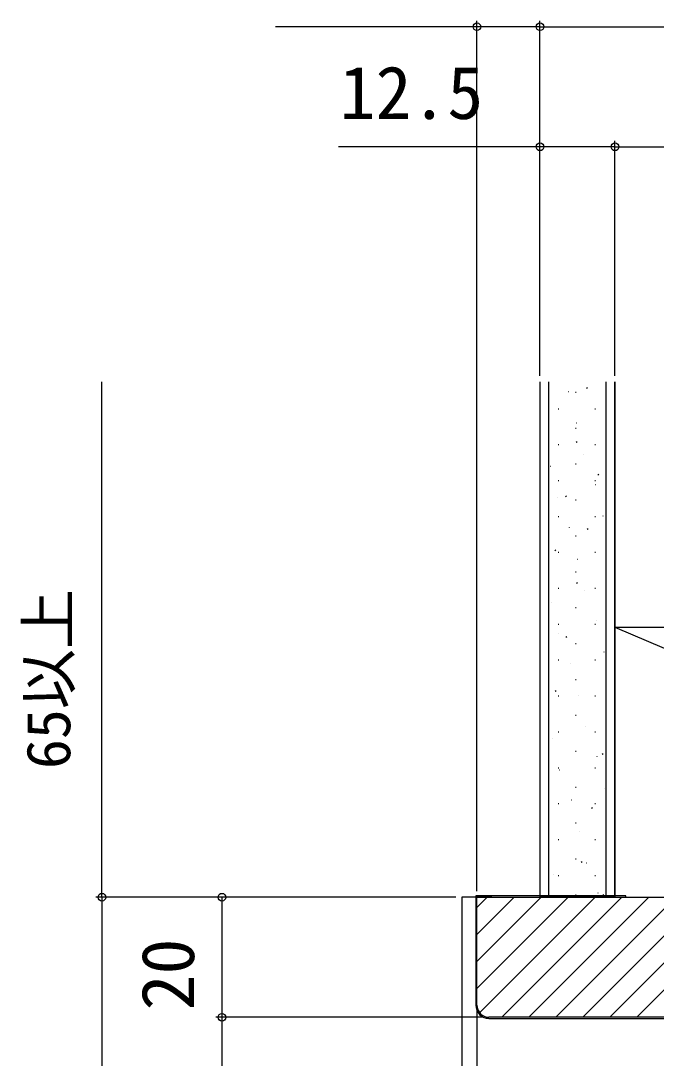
# Model space of a CAD drawing. Units: millimetres, scale not verified. Extents: x -525 to 525, y -783 to 779.
# Drawn here: x 31.5 to 137.4, y 270.5 to 443.3 of the extents above; entities that cross this region are included whole.
import ezdxf
from ezdxf.enums import TextEntityAlignment as Align

# ---------------------------------------------------------------- set-up
doc = ezdxf.new("R2010")
doc.units = ezdxf.units.MM
doc.header["$LTSCALE"] = 4
for name, color, linetype in [('0-4_YKK_12', 2, 'Continuous'), ('0-7_YKK_D', 6, 'Continuous'), ('0-9_YSS_K', 3, 'Continuous'), ('0-A_YSS_KE', 3, 'Continuous')]:
    doc.layers.add(name, color=color, linetype=linetype)
doc.styles.add('ＭＳ ゴシック', font='')
doc.styles.get('ＭＳ ゴシック').set_extended_font_data('MS Gothic')

msp = doc.modelspace()

# ---------------------------------------------------------------- linework, layer by layer
at = {"layer": '0-4_YKK_12'}
for p, q in [((105, 297.298), (105, 121.413)), ((110, 297.298), (105, 297.298)), ((130.5, 297.298), (118, 297.298))]:
    msp.add_line(p, q, dxfattribs=at)
at = {"layer": '0-7_YKK_D'}
for p, q in [((107.5, 298.298), (107.5, 443.293)), ((118, 384.167), (118, 443.293)), ((118, 384.167), (118, 443.293)), ((118, 442.293), (248, 442.293)), ((118, 384.167), (118, 423.293)), ((130.5, 384.167), (130.5, 423.293)), ((130.5, 384.167), (130.5, 423.293)), ((130.5, 422.293), (235.5, 422.293)), ((45, 297.298), (45, 383.167)), ((103, 297.298), (44, 297.298)), ((104, 297.298), (44, 297.298)), ((45, 297.298), (45, -102.714)), ((103, 297.298), (64, 297.298)), ((65, 297.298), (65, 277.298)), ((107.5, 278.298), (107.5, 216.098)), ((108.5, 277.298), (64, 277.298)), ((103, 277.285), (64, 277.285)), ((65, 277.285), (65, -102.714))]:
    msp.add_line(p, q, dxfattribs=at)
for points in [[(118, 442.293), (107.5, 442.293), (73.95, 442.293)], [(130.5, 422.293), (118, 422.293), (84.45, 422.293)]]:
    msp.add_lwpolyline(points, dxfattribs=at)
for centre in [(107.5, 442.293), (118, 442.293), (118, 442.293), (118, 422.293), (130.5, 422.293), (130.5, 422.293), (45, 297.298), (45, 297.298), (65, 297.298), (65, 277.298), (65, 277.285)]:
    msp.add_circle(centre, 0.637, dxfattribs=at)
at = {"layer": '0-9_YSS_K'}
for p, q in [((119.5, 297.298), (119.5, 383.167)), ((125.78, 382.08), (125.947, 382.191)), ((129, 383.167), (129, 297.298)), ((130.5, 383.167), (130.5, 297.298)), ((122.766, 381.519), (122.785, 381.526)), ((123.908, 381.418), (124.008, 381.418)), ((121.058, 378.668), (121.158, 378.668)), ((127.138, 378.668), (127.238, 378.668)), ((123.908, 375.438), (124.008, 375.438)), ((124.058, 376.295), (124.077, 376.302)), ((121.058, 372.688), (121.158, 372.688)), ((124.011, 373.074), (124.178, 373.184)), ((127.138, 372.688), (127.238, 372.688)), ((125.256, 371.037), (125.275, 371.044)), ((119.77, 369.094), (119.789, 369.101)), ((123.908, 369.458), (124.008, 369.458)), ((121.058, 366.708), (121.158, 366.708)), ((127.138, 366.708), (127.238, 366.708)), ((127.621, 367.628), (127.787, 367.738)), ((127.208, 366.046), (127.227, 366.053)), ((120.968, 363.837), (120.987, 363.843)), ((122.242, 364.068), (122.409, 364.178)), ((123.908, 363.478), (124.008, 363.478)), ((121.058, 360.728), (121.158, 360.728)), ((127.138, 360.728), (127.238, 360.728)), ((128.5, 360.822), (128.519, 360.829)), ((122.92, 358.846), (122.939, 358.853)), ((125.852, 358.621), (126.019, 358.731)), ((123.908, 357.498), (124.008, 357.498)), ((120.473, 355.061), (120.64, 355.171)), ((121.058, 354.748), (121.158, 354.748)), ((127.138, 354.748), (127.238, 354.748)), ((124.212, 353.621), (124.231, 353.628)), ((123.908, 351.518), (124.008, 351.518)), ((124.083, 349.615), (124.25, 349.725)), ((121.058, 348.768), (121.158, 348.768)), ((125.41, 348.364), (125.428, 348.37)), ((127.138, 348.768), (127.238, 348.768)), ((119.923, 346.421), (119.942, 346.428)), ((123.908, 345.538), (124.008, 345.538)), ((121.058, 342.788), (121.158, 342.788)), ((127.138, 342.788), (127.238, 342.788)), ((127.361, 343.373), (127.38, 343.38)), ((130.5, 342.298), (235.5, 342.298)), ((130.5, 342.298), (235.5, 297.298)), ((121.121, 341.163), (121.14, 341.17)), ((122.314, 340.608), (122.481, 340.719)), ((123.908, 339.558), (124.008, 339.558)), ((128.653, 338.149), (128.672, 338.155)), ((121.058, 336.808), (121.158, 336.808)), ((123.073, 336.173), (123.092, 336.179)), ((127.138, 336.808), (127.238, 336.808)), ((123.908, 333.578), (124.008, 333.578)), ((120.545, 331.602), (120.712, 331.712)), ((121.058, 330.828), (121.158, 330.828)), ((124.365, 330.948), (124.384, 330.955)), ((127.138, 330.828), (127.238, 330.828)), ((123.908, 327.598), (124.008, 327.598)), ((125.563, 325.69), (125.582, 325.697)), ((120.077, 323.748), (120.096, 323.754)), ((121.058, 324.848), (121.158, 324.848)), ((127.138, 324.848), (127.238, 324.848)), ((123.908, 321.618), (124.008, 321.618)), ((127.515, 320.7), (127.534, 320.706)), ((128.382, 321.118), (128.548, 321.228)), ((121.058, 318.868), (121.158, 318.868)), ((121.274, 318.49), (121.293, 318.497)), ((127.138, 318.868), (127.238, 318.868)), ((123.908, 315.638), (124.008, 315.638)), ((128.807, 315.475), (128.826, 315.482)), ((121.058, 312.888), (121.158, 312.888)), ((123.226, 313.499), (123.245, 313.506)), ((127.138, 312.888), (127.238, 312.888)), ((126.613, 312.111), (126.779, 312.222)), ((123.908, 309.658), (124.008, 309.658)), ((124.518, 308.275), (124.537, 308.282)), ((121.058, 306.908), (121.158, 306.908)), ((127.138, 306.908), (127.238, 306.908)), ((123.908, 303.678), (124.008, 303.678)), ((124.844, 303.105), (125.011, 303.215)), ((125.716, 303.017), (125.735, 303.024)), ((120.23, 301.074), (120.249, 301.081)), ((121.058, 300.928), (121.158, 300.928)), ((127.138, 300.928), (127.238, 300.928)), ((107.5, 295.584), (109.213, 297.298)), ((107.5, 291.094), (113.703, 297.298)), ((107.5, 286.604), (118.194, 297.298)), ((107.5, 282.114), (122.684, 297.298)), ((107.932, 278.056), (127.174, 297.298)), ((111.664, 277.298), (131.664, 297.298)), ((116.154, 277.298), (136.154, 297.298)), ((118.5, 297.298), (247.5, 297.298)), ((120.644, 277.298), (140.644, 297.298)), ((123.908, 297.698), (124.008, 297.698)), ((125.134, 277.298), (145.134, 297.298)), ((127.668, 298.026), (127.687, 298.033)), ((128.454, 297.658), (128.62, 297.769)), ((129.624, 277.298), (149.624, 297.298)), ((134.115, 277.298), (154.115, 297.298))]:
    msp.add_line(p, q, dxfattribs=at)
at = {"layer": '0-A_YSS_KE'}
for p, q in [((118, 383.167), (118, 297.298)), ((130.5, 297.298), (130.5, 383.167)), ((107.5, 279.298), (107.5, 297.298)), ((132.3, 297.298), (132.3, 297.498)), ((256.5, 277.298), (109.5, 277.298)), ((109.5, 277.098), (256.5, 277.098))]:
    msp.add_line(p, q, dxfattribs=at)
for points in [[(132.3, 297.498), (107.3, 297.498), (107.3, 279.298)], [(107.5, 297.298), (258.5, 297.298), (258.5, 279.298)]]:
    msp.add_lwpolyline(points, dxfattribs=at)
for radius, start, end in [(2.2, 180, 270), (2, 180.00001, 269.99999)]:
    msp.add_arc((109.5, 279.298), radius, start, end, dxfattribs=at)

# ---------------------------------------------------------------- texts
at = {"layer": '0-7_YKK_D', "style": 'ＭＳ ゴシック'}
msp.add_text('12.5', height=8.798, dxfattribs=at).set_placement((84.609, 424.293), align=Align.BOTTOM_LEFT)
for s, height, p in [('65以上', 7.331, (41.92, 318.642)), ('20', 8.798, (63, 278.434))]:
    msp.add_text(s, height=height, rotation=90, dxfattribs=at).set_placement(p, align=Align.BOTTOM_LEFT)

doc.saveas('drawing.dxf')
